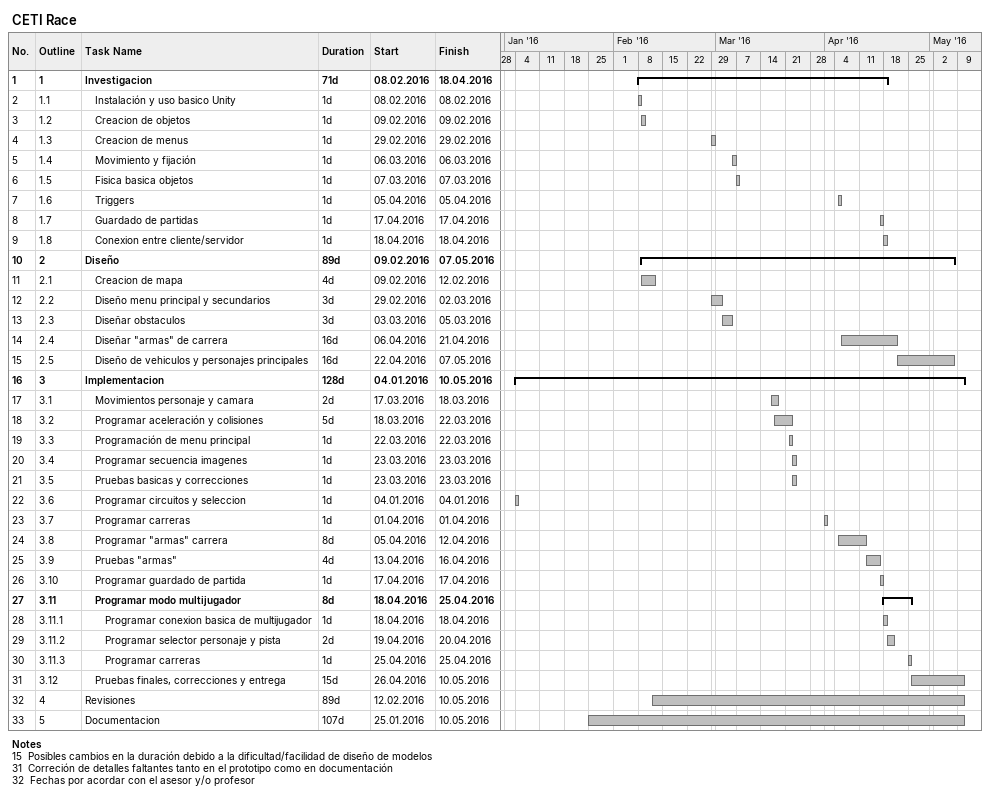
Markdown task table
CETI Race

| ID | WBS | Task | Duration | Start | Finish |
|---|---|---|---|---|---|
| 1 | 1 | **Investigacion** | 71d | 2016-02-08 | 2016-04-18 |
| 2 | 1.1 | Instalación y uso basico Unity | 1d | 2016-02-08 | 2016-02-08 |
| 3 | 1.2 | Creacion de objetos | 1d | 2016-02-09 | 2016-02-09 |
| 4 | 1.3 | Creacion de menus | 1d | 2016-02-29 | 2016-02-29 |
| 5 | 1.4 | Movimiento y fijación | 1d | 2016-03-06 | 2016-03-06 |
| 6 | 1.5 | Fisica basica objetos | 1d | 2016-03-07 | 2016-03-07 |
| 7 | 1.6 | Triggers | 1d | 2016-04-05 | 2016-04-05 |
| 8 | 1.7 | Guardado de partidas | 1d | 2016-04-17 | 2016-04-17 |
| 9 | 1.8 | Conexion entre cliente/servidor | 1d | 2016-04-18 | 2016-04-18 |
| 10 | 2 | **Diseño** | 89d | 2016-02-09 | 2016-05-07 |
| 11 | 2.1 | Creacion de mapa | 4d | 2016-02-09 | 2016-02-12 |
| 12 | 2.2 | Diseño menu principal y secundarios | 3d | 2016-02-29 | 2016-03-02 |
| 13 | 2.3 | Diseñar obstaculos | 3d | 2016-03-03 | 2016-03-05 |
| 14 | 2.4 | Diseñar "armas" de carrera | 16d | 2016-04-06 | 2016-04-21 |
| 15 | 2.5 | Diseño de vehiculos y personajes principales | 16d | 2016-04-22 | 2016-05-07 |
| 16 | 3 | **Implementacion** | 128d | 2016-01-04 | 2016-05-10 |
| 17 | 3.1 | Movimientos personaje y camara | 2d | 2016-03-17 | 2016-03-18 |
| 18 | 3.2 | Programar aceleración y colisiones | 5d | 2016-03-18 | 2016-03-22 |
| 19 | 3.3 | Programación de menu principal | 1d | 2016-03-22 | 2016-03-22 |
| 20 | 3.4 | Programar secuencia imagenes | 1d | 2016-03-23 | 2016-03-23 |
| 21 | 3.5 | Pruebas basicas y correcciones | 1d | 2016-03-23 | 2016-03-23 |
| 22 | 3.6 | Programar circuitos y seleccion | 1d | 2016-01-04 | 2016-01-04 |
| 23 | 3.7 | Programar carreras | 1d | 2016-04-01 | 2016-04-01 |
| 24 | 3.8 | Programar "armas" carrera | 8d | 2016-04-05 | 2016-04-12 |
| 25 | 3.9 | Pruebas "armas" | 4d | 2016-04-13 | 2016-04-16 |
| 26 | 3.10 | Programar guardado de partida | 1d | 2016-04-17 | 2016-04-17 |
| 27 | 3.11 | **Programar modo multijugador** | 8d | 2016-04-18 | 2016-04-25 |
| 28 | 3.11.1 | Programar conexion basica de multijugador | 1d | 2016-04-18 | 2016-04-18 |
| 29 | 3.11.2 | Programar selector personaje y pista | 2d | 2016-04-19 | 2016-04-20 |
| 30 | 3.11.3 | Programar carreras | 1d | 2016-04-25 | 2016-04-25 |
| 31 | 3.12 | Pruebas finales, correcciones y entrega | 15d | 2016-04-26 | 2016-05-10 |
| 32 | 4 | Revisiones | 89d | 2016-02-12 | 2016-05-10 |
| 33 | 5 | Documentacion | 107d | 2016-01-25 | 2016-05-10 |

Notes
- 15: Posibles cambios en la duración debido a la dificultad/facilidad de diseño de modelos
- 31: Correción de detalles faltantes tanto en el prototipo como en documentación
- 32: Fechas por acordar con el asesor y/o profesor
